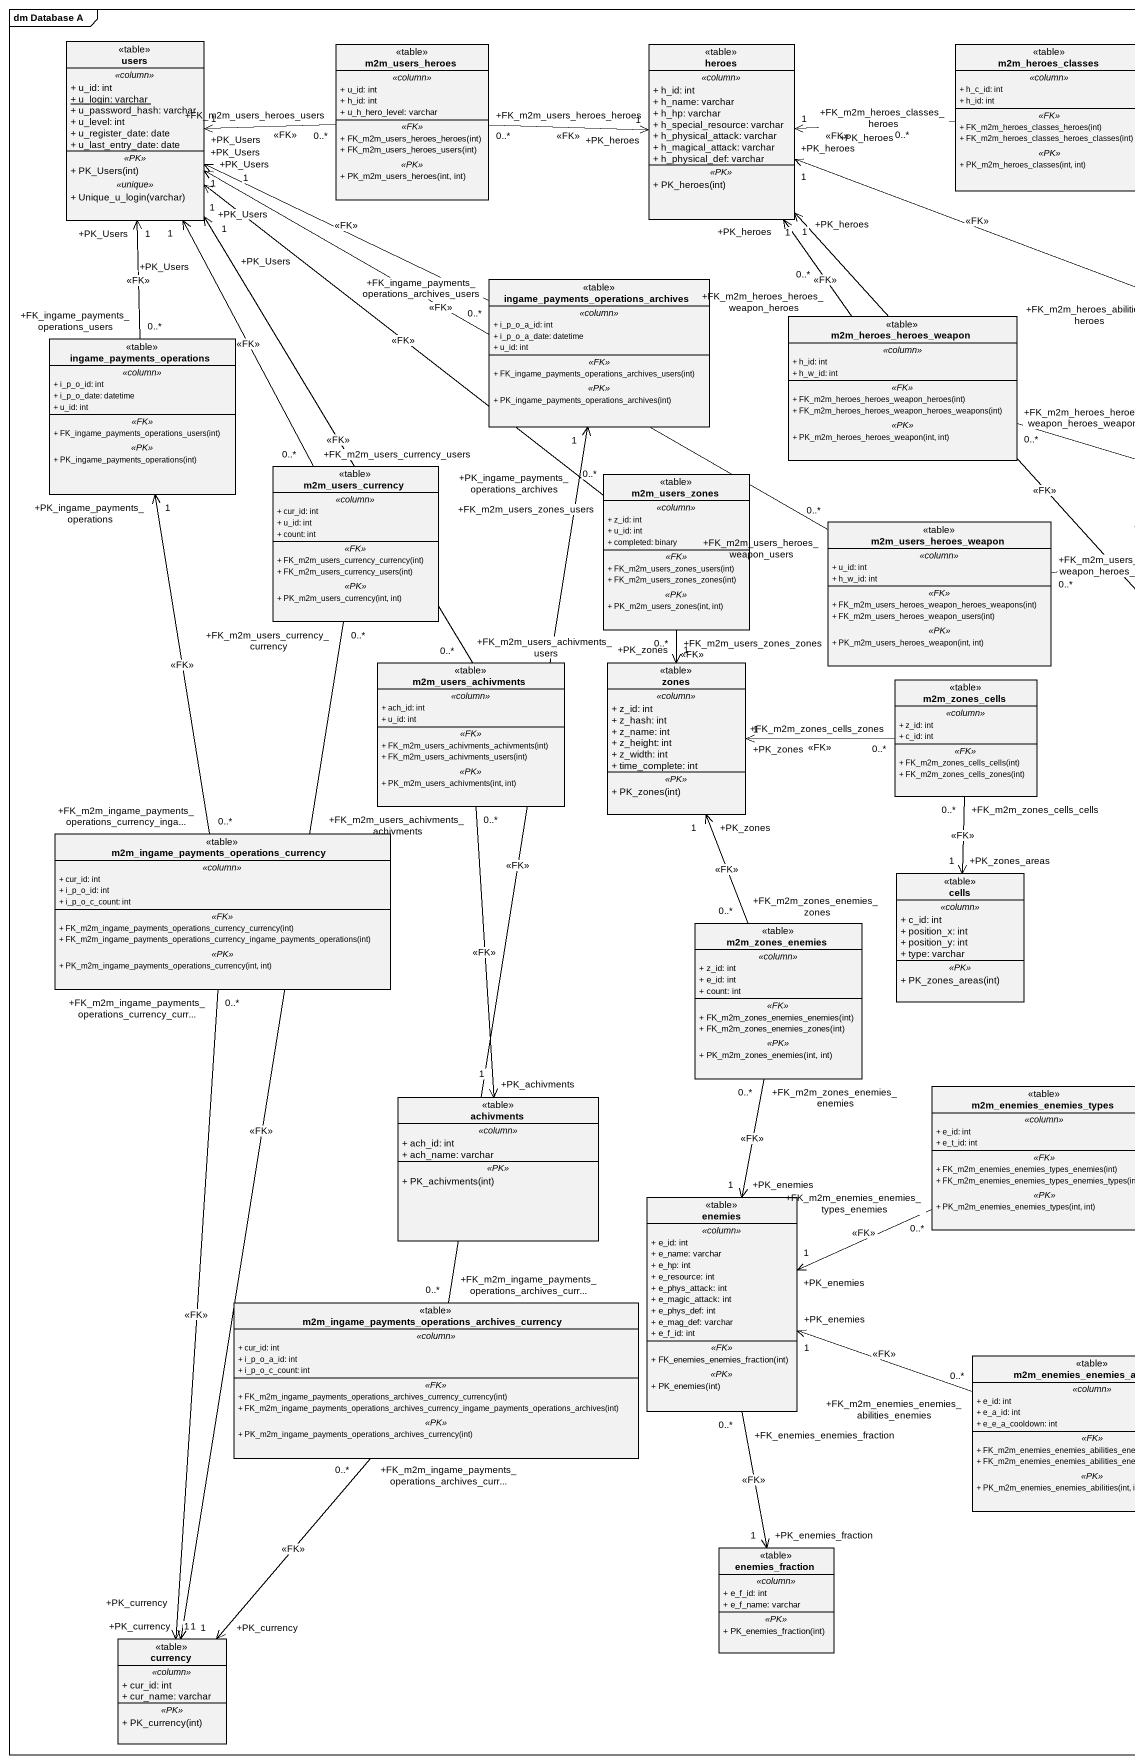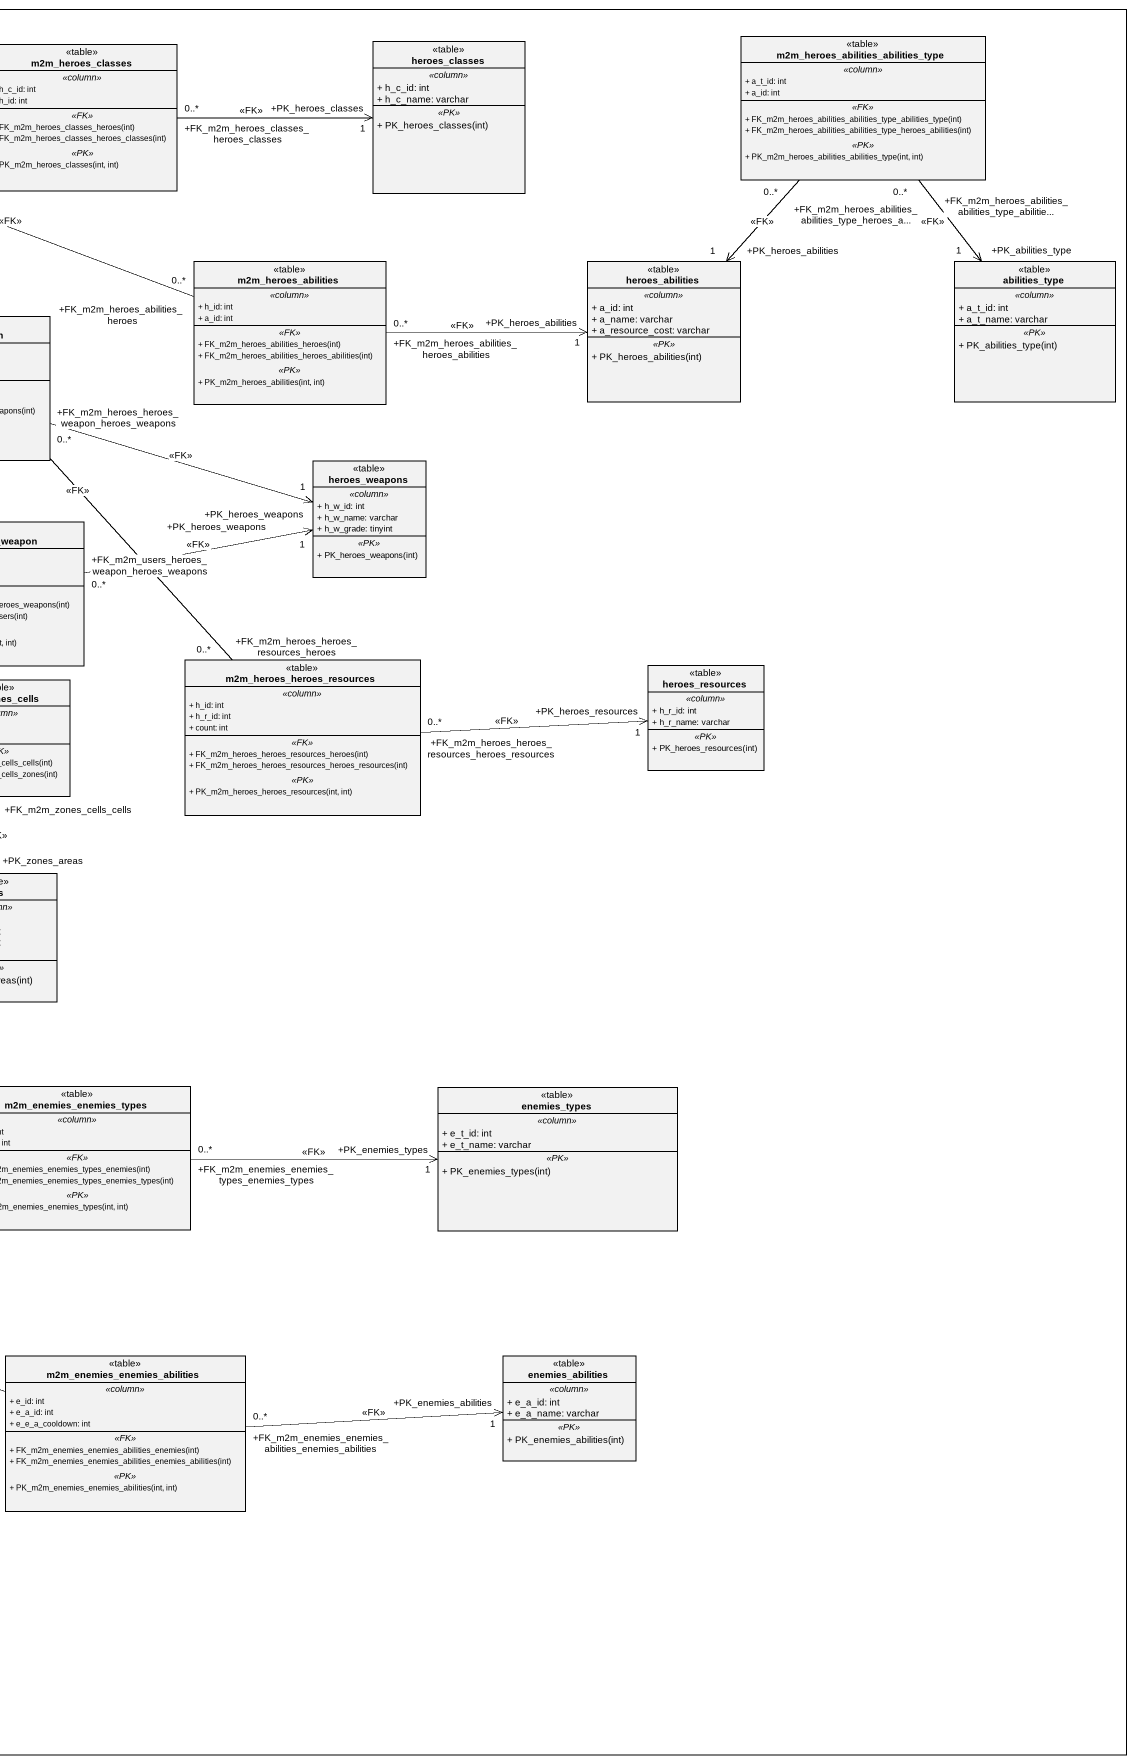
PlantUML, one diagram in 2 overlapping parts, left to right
@startuml
mainframe dm Database A
hide circle
hide empty members
skinparam classAttributeIconSize 0
class users <<table>> {
  .. <<column>> ..
  + u_id: int
  {static} + u_login: varchar
  + u_password_hash: varchar
  + u_level: int
  + u_register_date: date
  + u_last_entry_date: date
  .. <<PK>> ..
  + PK_Users(int)
  .. <<unique>> ..
  + Unique_u_login(varchar)
}
class m2m_users_heroes <<table>> {
  .. <<column>> ..
  + u_id: int
  + h_id: int
  + u_h_hero_level: varchar
  .. <<FK>> ..
  + FK_m2m_users_heroes_heroes(int)
  + FK_m2m_users_heroes_users(int)
  .. <<PK>> ..
  + PK_m2m_users_heroes(int, int)
}
class heroes <<table>> {
  .. <<column>> ..
  + h_id: int
  + h_name: varchar
  + h_hp: varchar
  + h_special_resource: varchar
  + h_physical_attack: varchar
  + h_magical_attack: varchar
  + h_physical_def: varchar
  .. <<PK>> ..
  + PK_heroes(int)
}
class m2m_heroes_classes <<table>> {
  .. <<column>> ..
  + h_c_id: int
  + h_id: int
  .. <<FK>> ..
  + FK_m2m_heroes_classes_heroes(int)
  + FK_m2m_heroes_classes_heroes_classes(int)
  .. <<PK>> ..
  + PK_m2m_heroes_classes(int, int)
}
class heroes_classes <<table>> {
  .. <<column>> ..
  + h_c_id: int
  + h_c_name: varchar
  .. <<PK>> ..
  + PK_heroes_classes(int)
}
class "m2m_heroes_abilities_abilities_type" as m2m_heroes_abilities <<table>> {
  .. <<column>> ..
  + a_t_id: int
  + a_id: int
  .. <<FK>> ..
  + FK_m2m_heroes_abilities_abilities_type_abilities_type(int)
  + FK_m2m_heroes_abilities_abilities_type_heroes_abilities(int)
  .. <<PK>> ..
  + PK_m2m_heroes_abilities_abilities_type(int, int)
}
class "ingame_payments_operations_archives" as ingame_payments_operations <<table>> {
  .. <<column>> ..
  + i_p_o_a_id: int
  + i_p_o_a_date: datetime
  + u_id: int
  .. <<FK>> ..
  + FK_ingame_payments_operations_archives_users(int)
  .. <<PK>> ..
  + PK_ingame_payments_operations_archives(int)
}
class "m2m_heroes_abilities" as m2m_heroes_abilities_2 <<table>> {
  .. <<column>> ..
  + h_id: int
  + a_id: int
  .. <<FK>> ..
  + FK_m2m_heroes_abilities_heroes(int)
  + FK_m2m_heroes_abilities_heroes_abilities(int)
  .. <<PK>> ..
  + PK_m2m_heroes_abilities(int, int)
}
class heroes_abilities <<table>> {
  .. <<column>> ..
  + a_id: int
  + a_name: varchar
  + a_resource_cost: varchar
  .. <<PK>> ..
  + PK_heroes_abilities(int)
}
class abilities_type <<table>> {
  .. <<column>> ..
  + a_t_id: int
  + a_t_name: varchar
  .. <<PK>> ..
  + PK_abilities_type(int)
}
class m2m_heroes_heroes_weapon <<table>> {
  .. <<column>> ..
  + h_id: int
  + h_w_id: int
  .. <<FK>> ..
  + FK_m2m_heroes_heroes_weapon_heroes(int)
  + FK_m2m_heroes_heroes_weapon_heroes_weapons(int)
  .. <<PK>> ..
  + PK_m2m_heroes_heroes_weapon(int, int)
}
class "ingame_payments_operations" as ingame_payments_operations_2 <<table>> {
  .. <<column>> ..
  + i_p_o_id: int
  + i_p_o_date: datetime
  + u_id: int
  .. <<FK>> ..
  + FK_ingame_payments_operations_users(int)
  .. <<PK>> ..
  + PK_ingame_payments_operations(int)
}
class m2m_users_currency <<table>> {
  .. <<column>> ..
  + cur_id: int
  + u_id: int
  + count: int
  .. <<FK>> ..
  + FK_m2m_users_currency_currency(int)
  + FK_m2m_users_currency_users(int)
  .. <<PK>> ..
  + PK_m2m_users_currency(int, int)
}
class m2m_users_zones <<table>> {
  .. <<column>> ..
  + z_id: int
  + u_id: int
  + completed: binary
  .. <<FK>> ..
  + FK_m2m_users_zones_users(int)
  + FK_m2m_users_zones_zones(int)
  .. <<PK>> ..
  + PK_m2m_users_zones(int, int)
}
class heroes_weapons <<table>> {
  .. <<column>> ..
  + h_w_id: int
  + h_w_name: varchar
  + h_w_grade: tinyint
  .. <<PK>> ..
  + PK_heroes_weapons(int)
}
class m2m_users_heroes_weapon <<table>> {
  .. <<column>> ..
  + u_id: int
  + h_w_id: int
  .. <<FK>> ..
  + FK_m2m_users_heroes_weapon_heroes_weapons(int)
  + FK_m2m_users_heroes_weapon_users(int)
  .. <<PK>> ..
  + PK_m2m_users_heroes_weapon(int, int)
}
class m2m_users_achivments <<table>> {
  .. <<column>> ..
  + ach_id: int
  + u_id: int
  .. <<FK>> ..
  + FK_m2m_users_achivments_achivments(int)
  + FK_m2m_users_achivments_users(int)
  .. <<PK>> ..
  + PK_m2m_users_achivments(int, int)
}
class zones <<table>> {
  .. <<column>> ..
  + z_id: int
  + z_hash: int
  + z_name: int
  + z_height: int
  + z_width: int
  + time_complete: int
  .. <<PK>> ..
  + PK_zones(int)
}
class m2m_zones_cells <<table>> {
  .. <<column>> ..
  + z_id: int
  + c_id: int
  .. <<FK>> ..
  + FK_m2m_zones_cells_cells(int)
  + FK_m2m_zones_cells_zones(int)
}
class m2m_heroes_heroes_resources <<table>> {
  .. <<column>> ..
  + h_id: int
  + h_r_id: int
  + count: int
  .. <<FK>> ..
  + FK_m2m_heroes_heroes_resources_heroes(int)
  + FK_m2m_heroes_heroes_resources_heroes_resources(int)
  .. <<PK>> ..
  + PK_m2m_heroes_heroes_resources(int, int)
}
class heroes_resources <<table>> {
  .. <<column>> ..
  + h_r_id: int
  + h_r_name: varchar
  .. <<PK>> ..
  + PK_heroes_resources(int)
}
class "m2m_ingame_payments_operations_currency" as m2m_ingame_payments <<table>> {
  .. <<column>> ..
  + cur_id: int
  + i_p_o_id: int
  + i_p_o_c_count: int
  .. <<FK>> ..
  + FK_m2m_ingame_payments_operations_currency_currency(int)
  + FK_m2m_ingame_payments_operations_currency_ingame_payments_operations(int)
  .. <<PK>> ..
  + PK_m2m_ingame_payments_operations_currency(int, int)
}
class cells <<table>> {
  .. <<column>> ..
  + c_id: int
  + position_x: int
  + position_y: int
  + type: varchar
  .. <<PK>> ..
  + PK_zones_areas(int)
}
class m2m_zones_enemies <<table>> {
  .. <<column>> ..
  + z_id: int
  + e_id: int
  + count: int
  .. <<FK>> ..
  + FK_m2m_zones_enemies_enemies(int)
  + FK_m2m_zones_enemies_zones(int)
  .. <<PK>> ..
  + PK_m2m_zones_enemies(int, int)
}
class achivments <<table>> {
  .. <<column>> ..
  + ach_id: int
  + ach_name: varchar
  .. <<PK>> ..
  + PK_achivments(int)
}
class m2m_enemies_enemies_types <<table>> {
  .. <<column>> ..
  + e_id: int
  + e_t_id: int
  .. <<FK>> ..
  + FK_m2m_enemies_enemies_types_enemies(int)
  + FK_m2m_enemies_enemies_types_enemies_types(int)
  .. <<PK>> ..
  + PK_m2m_enemies_enemies_types(int, int)
}
class enemies_types <<table>> {
  .. <<column>> ..
  + e_t_id: int
  + e_t_name: varchar
  .. <<PK>> ..
  + PK_enemies_types(int)
}
class enemies <<table>> {
  .. <<column>> ..
  + e_id: int
  + e_name: varchar
  + e_hp: int
  + e_resource: int
  + e_phys_attack: int
  + e_magic_attack: int
  + e_phys_def: int
  + e_mag_def: varchar
  + e_f_id: int
  .. <<FK>> ..
  + FK_enemies_enemies_fraction(int)
  .. <<PK>> ..
  + PK_enemies(int)
}
class "m2m_ingame_payments_operations_archives_currency" as m2m_ingame_payments_2 <<table>> {
  .. <<column>> ..
  + cur_id: int
  + i_p_o_a_id: int
  + i_p_o_c_count: int
  .. <<FK>> ..
  + FK_m2m_ingame_payments_operations_archives_currency_currency(int)
  + FK_m2m_ingame_payments_operations_archives_currency_ingame_payments_operations_archives(int)
  .. <<PK>> ..
  + PK_m2m_ingame_payments_operations_archives_currency(int)
}
class "m2m_enemies_enemies_abilities" as m2m_enemies_enemies <<table>> {
  .. <<column>> ..
  + e_id: int
  + e_a_id: int
  + e_e_a_cooldown: int
  .. <<FK>> ..
  + FK_m2m_enemies_enemies_abilities_enemies(int)
  + FK_m2m_enemies_enemies_abilities_enemies_abilities(int)
  .. <<PK>> ..
  + PK_m2m_enemies_enemies_abilities(int, int)
}
class enemies_abilities <<table>> {
  .. <<column>> ..
  + e_a_id: int
  + e_a_name: varchar
  .. <<PK>> ..
  + PK_enemies_abilities(int)
}
class enemies_fraction <<table>> {
  .. <<column>> ..
  + e_f_id: int
  + e_f_name: varchar
  .. <<PK>> ..
  + PK_enemies_fraction(int)
}
class currency <<table>> {
  .. <<column>> ..
  + cur_id: int
  + cur_name: varchar
  .. <<PK>> ..
  + PK_currency(int)
}
m2m_users_heroes "+FK_m2m_users_heroes_users\n0..*" -left-> "+PK_Users\n1" users : <<FK>>
m2m_users_heroes "+FK_m2m_users_heroes_heroes\n0..*" -right-> "+PK_heroes\n1" heroes : <<FK>>
m2m_heroes_classes "+FK_m2m_heroes_classes_heroes\n0..*" -left-> "+PK_heroes\n1" heroes : <<FK>>
m2m_heroes_classes "+FK_m2m_heroes_classes_heroes_classes\n0..*" -right-> "+PK_heroes_classes\n1" heroes_classes : <<FK>>
m2m_heroes_abilities "+FK_m2m_heroes_abilities_abilities_type_heroes_a...\n0..*" --> "+PK_heroes_abilities\n1" heroes_abilities : <<FK>>
m2m_heroes_abilities "+FK_m2m_heroes_abilities_abilities_type_abilitie...\n0..*" --> "+PK_abilities_type\n1" abilities_type : <<FK>>
ingame_payments_operations "+FK_ingame_payments_operations_archives_users\n0..*" -left-> "+PK_Users\n1" users : <<FK>>
m2m_heroes_abilities_2 "+FK_m2m_heroes_abilities_heroes\n0..*" -left-> "+PK_heroes\n1" heroes : <<FK>>
m2m_heroes_abilities_2 -right- heroes_abilities
m2m_heroes_abilities_2 "+FK_m2m_heroes_abilities_heroes_abilities\n0..*" -right-> "+PK_heroes_abilities\n1" heroes_abilities : <<FK>>
m2m_heroes_heroes_weapon "+FK_m2m_heroes_heroes_weapon_heroes\n0..*" -up-> "+PK_heroes\n1" heroes : <<FK>>
m2m_heroes_heroes_weapon "+FK_m2m_heroes_heroes_weapon_heroes_weapons\n0..*" -right-> "+PK_heroes_weapons\n1" heroes_weapons : <<FK>>
ingame_payments_operations_2 "+FK_ingame_payments_operations_users\n0..*" -up-> "+PK_Users\n1" users : <<FK>>
m2m_users_currency "+FK_m2m_users_currency_users\n0..*" -up-> "+PK_Users\n1" users : <<FK>>
m2m_users_currency "+FK_m2m_users_currency_currency\n0..*" --> "+PK_currency\n1" currency : <<FK>>
m2m_users_zones "+FK_m2m_users_zones_users\n0..*" -up-> "+PK_Users\n1" users : <<FK>>
m2m_users_zones "+FK_m2m_users_zones_zones\n0..*" --> "+PK_zones\n1" zones : <<FK>>
m2m_users_heroes_weapon "+FK_m2m_users_heroes_weapon_users\n0..*" -left-> "+PK_Users\n1" users : <<FK>>
m2m_users_heroes_weapon "+FK_m2m_users_heroes_weapon_heroes_weapons\n0..*" -right-> "+PK_heroes_weapons\n1" heroes_weapons : <<FK>>
m2m_users_achivments "+FK_m2m_users_achivments_users\n0..*" -up-> "+PK_Users\n1" users : <<FK>>
m2m_users_achivments "+FK_m2m_users_achivments_achivments\n0..*" --> "+PK_achivments\n1" achivments : <<FK>>
m2m_zones_cells "+FK_m2m_zones_cells_zones\n0..*" -left-> "+PK_zones\n1" zones : <<FK>>
m2m_zones_cells "+FK_m2m_zones_cells_cells\n0..*" --> "+PK_zones_areas\n1" cells : <<FK>>
m2m_heroes_heroes_resources "+FK_m2m_heroes_heroes_resources_heroes\n0..*" -up-> "+PK_heroes\n1" heroes : <<FK>>
m2m_heroes_heroes_resources "+FK_m2m_heroes_heroes_resources_heroes_resources\n0..*" -right-> "+PK_heroes_resources\n1" heroes_resources : <<FK>>
m2m_ingame_payments "+FK_m2m_ingame_payments_operations_currency_inga...\n0..*" -up-> "+PK_ingame_payments_operations\n1" ingame_payments_operations_2 : <<FK>>
m2m_ingame_payments "+FK_m2m_ingame_payments_operations_currency_curr...\n0..*" --> "+PK_currency\n1" currency : <<FK>>
m2m_zones_enemies "+FK_m2m_zones_enemies_zones\n0..*" -up-> "+PK_zones\n1" zones : <<FK>>
m2m_zones_enemies "+FK_m2m_zones_enemies_enemies\n0..*" --> "+PK_enemies\n1" enemies : <<FK>>
m2m_enemies_enemies_types "+FK_m2m_enemies_enemies_types_enemies_types\n0..*" -right-> "+PK_enemies_types\n1" enemies_types : <<FK>>
m2m_enemies_enemies_types "+FK_m2m_enemies_enemies_types_enemies\n0..*" -left-> "+PK_enemies\n1" enemies : <<FK>>
enemies "+FK_enemies_enemies_fraction\n0..*" --> "+PK_enemies_fraction\n1" enemies_fraction : <<FK>>
m2m_ingame_payments_2 "+FK_m2m_ingame_payments_operations_archives_curr...\n0..*" -up-> "+PK_ingame_payments_operations_archives\n1" ingame_payments_operations : <<FK>>
m2m_ingame_payments_2 "+FK_m2m_ingame_payments_operations_archives_curr...\n0..*" --> "+PK_currency\n1" currency : <<FK>>
m2m_enemies_enemies "+FK_m2m_enemies_enemies_abilities_enemies\n0..*" -left-> "+PK_enemies\n1" enemies : <<FK>>
m2m_enemies_enemies "+FK_m2m_enemies_enemies_abilities_enemies_abilities\n0..*" -right-> "+PK_enemies_abilities\n1" enemies_abilities : <<FK>>
@enduml
